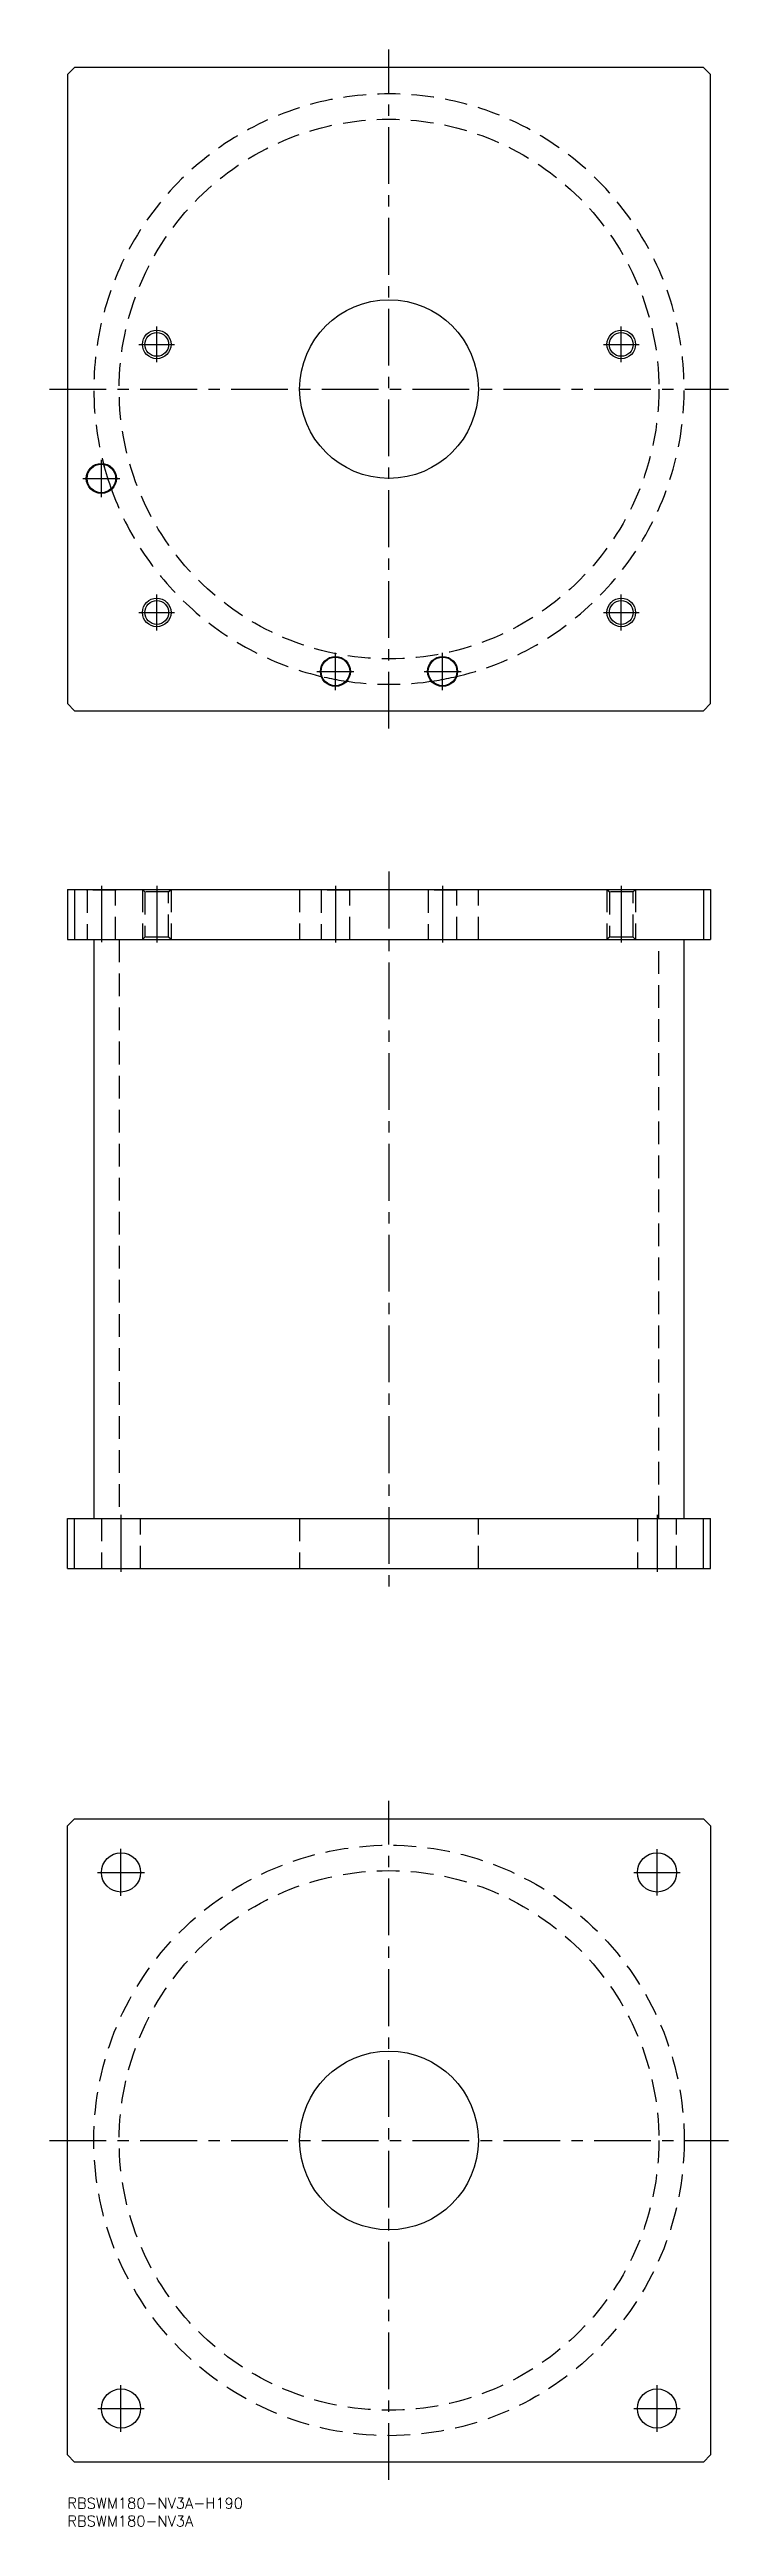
# Model space of a CAD drawing. Extents: x -5 to 185, y -8 to 685.
import ezdxf

# ---------------------------------------------------------------- set-up
doc = ezdxf.new("R2010")
doc.units = 0
doc.header["$LTSCALE"] = 0.5
doc.linetypes.add('CENTER', pattern=[50.8, 31.75, -6.35, 6.35, -6.35])
doc.linetypes.add('DASHED', pattern=[19.05, 12.7, -6.35])
for name, color, linetype in [('MSM_CENTER', 1, 'CENTER'), ('MSM_CONTINUOUS', 7, 'CONTINUOUS'), ('MSM_DASHED', 4, 'DASHED'), ('MSM_NARROW', 5, 'CONTINUOUS'), ('MSM_PART_NUMBER', 7, 'CONTINUOUS')]:
    doc.layers.add(name, color=color, linetype=linetype)
doc.styles.get("Standard").update_dxf_attribs({"font": 'txt.shx', "height": 3, "bigfont": 'bigfont.shx'})

msp = doc.modelspace()

# ---------------------------------------------------------------- linework, layer by layer
at = {"layer": 'MSM_CENTER'}
for p, q in [((90, 495), (90, 685)), ((25, 597.5), (25, 607.5)), ((155, 597.5), (155, 607.5)), ((20, 602.5), (30, 602.5)), ((150, 602.5), (160, 602.5)), ((-5, 590), (185, 590)), ((9.5, 559.8), (9.5, 570.2)), ((4.3, 565), (14.7, 565)), ((20, 527.5), (30, 527.5)), ((25, 522.5), (25, 532.5)), ((150, 527.5), (160, 527.5)), ((155, 522.5), (155, 532.5)), ((75, 505.8), (75, 516.2)), ((105, 505.8), (105, 516.2)), ((69.8, 511), (80.2, 511)), ((99.8, 511), (110.2, 511)), ((9.5, 451), (9.5, 435.3)), ((25, 451), (25, 435)), ((75, 451), (75, 435)), ((90, 455), (90, 255)), ((105, 451), (105, 435)), ((155, 451), (155, 435)), ((15, 275), (15, 259)), ((165, 275), (165, 259)), ((90, 5), (90, 195)), ((15, 168.44), (15, 181.56)), ((165, 168.5), (165, 181.5)), ((8.44, 175), (21.56, 175)), ((158.5, 175), (171.5, 175)), ((-5, 100), (185, 100)), ((15, 18.5), (15, 31.5)), ((165, 18.5), (165, 31.5)), ((8.5, 25), (21.5, 25)), ((158.5, 25), (171.5, 25))]:
    msp.add_line(p, q, dxfattribs=at)
at = {"layer": 'MSM_CONTINUOUS'}
for p, q in [((2, 680), (0, 678)), ((178, 680), (2, 680)), ((180, 678), (178, 680)), ((0, 678), (0, 502)), ((180, 502), (180, 678)), ((0, 502), (2, 500)), ((2, 500), (178, 500)), ((178, 500), (180, 502)), ((0, 450), (0, 436)), ((0, 450), (180, 450)), ((2, 450), (2, 436)), ((178, 450), (178, 436)), ((180, 450), (180, 436)), ((0, 436), (180, 436)), ((7.4, 436), (7.4, 274)), ((172.6, 274), (172.6, 436)), ((0, 260), (0, 274)), ((0, 274), (180, 274)), ((2, 260), (2, 274)), ((178, 260), (178, 274)), ((180, 260), (180, 274)), ((0, 260), (180, 260)), ((0, 188), (2, 190)), ((0, 12), (0, 188)), ((2, 190), (178, 190)), ((178, 190), (180, 188)), ((180, 188), (180, 12)), ((2, 10), (0, 12)), ((178, 10), (2, 10)), ((180, 12), (178, 10))]:
    msp.add_line(p, q, dxfattribs=at)
for centre, radius in [((90, 590), 25), ((25, 602.5), 3.3235), ((155, 602.5), 3.3235), ((9.5, 565), 4.2), ((9.5, 565), 4), ((25, 527.5), 3.3235), ((155, 527.5), 3.3235), ((75, 511), 4.2), ((75, 511), 4), ((105, 511), 4.2), ((105, 511), 4), ((15, 175), 5.5), ((165, 175), 5.5), ((90, 100), 25), ((15, 25), 5.5), ((165, 25), 5.5)]:
    msp.add_circle(centre, radius, dxfattribs=at)
for start, end in [(193.8760225, 199.3563251), (257.3287305, 261.1693355), (278.8306645, 282.6712695)]:
    msp.add_arc((90, 590), 82.6, start, end, dxfattribs=at)
at = {"layer": 'MSM_DASHED'}
for p, q in [((5.3, 450), (5.5, 449.8)), ((5.5, 449.8), (5.5, 436)), ((13.5, 449.8), (5.5, 449.8)), ((13.5, 449.8), (13.7, 450)), ((13.5, 436), (13.5, 449.8)), ((21, 450), (21.6765, 449.3235)), ((21, 450), (21, 436)), ((21.6765, 449.3235), (21.6765, 436.6765)), ((28.3235, 449.3235), (21.6765, 449.3235)), ((28.3235, 449.3235), (29, 450)), ((28.3235, 436.6765), (28.3235, 449.3235)), ((29, 450), (29, 436)), ((65, 450), (65, 436)), ((70.8, 450), (71, 449.8)), ((71, 449.8), (71, 436)), ((79, 449.8), (71, 449.8)), ((79, 449.8), (79.2, 450)), ((79, 436), (79, 449.8)), ((100.8, 450), (101, 449.8)), ((101, 449.8), (101, 436)), ((109, 449.8), (101, 449.8)), ((109, 449.8), (109.2, 450)), ((109, 436), (109, 449.8)), ((115, 436), (115, 450)), ((151, 450), (151.6765, 449.3235)), ((151, 450), (151, 436)), ((151.6765, 449.3235), (151.6765, 436.6765)), ((158.3235, 449.3235), (151.6765, 449.3235)), ((158.3235, 449.3235), (159, 450)), ((158.3235, 436.6765), (158.3235, 449.3235)), ((159, 450), (159, 436)), ((21.6765, 436.6765), (21, 436)), ((28.3235, 436.6765), (21.6765, 436.6765)), ((29, 436), (28.3235, 436.6765)), ((151.6765, 436.6765), (151, 436)), ((158.3235, 436.6765), (151.6765, 436.6765)), ((159, 436), (158.3235, 436.6765)), ((14.5, 436), (14.5, 274)), ((165.5, 274), (165.5, 436)), ((9.5, 274), (9.5, 260)), ((20.5, 260), (20.5, 274)), ((65, 274), (65, 260)), ((115, 260), (115, 274)), ((159.5, 274), (159.5, 260)), ((170.5, 260), (170.5, 274))]:
    msp.add_line(p, q, dxfattribs=at)
for centre, radius in [((90, 590), 75.5), ((90, 100), 82.6), ((90, 100), 75.5)]:
    msp.add_circle(centre, radius, dxfattribs=at)
for start, end in [(282.6712695, 195.1489793), (199.3563251, 257.3287305), (261.1693355, 278.8306645)]:
    msp.add_arc((90, 590), 82.6, start, end, dxfattribs=at)
at = {"layer": 'MSM_NARROW'}
for centre in [(25, 602.5), (155, 602.5), (25, 527.5), (155, 527.5)]:
    msp.add_circle(centre, 4, dxfattribs=at)

# ---------------------------------------------------------------- texts
at = {"layer": 'MSM_PART_NUMBER'}
for s, p in [('RBSWM180-NV3A-H190', (0, -3)), ('RBSWM180-NV3A', (0, -8))]:
    msp.add_text(s, height=3, dxfattribs=at).set_placement(p)

doc.saveas('drawing.dxf')
